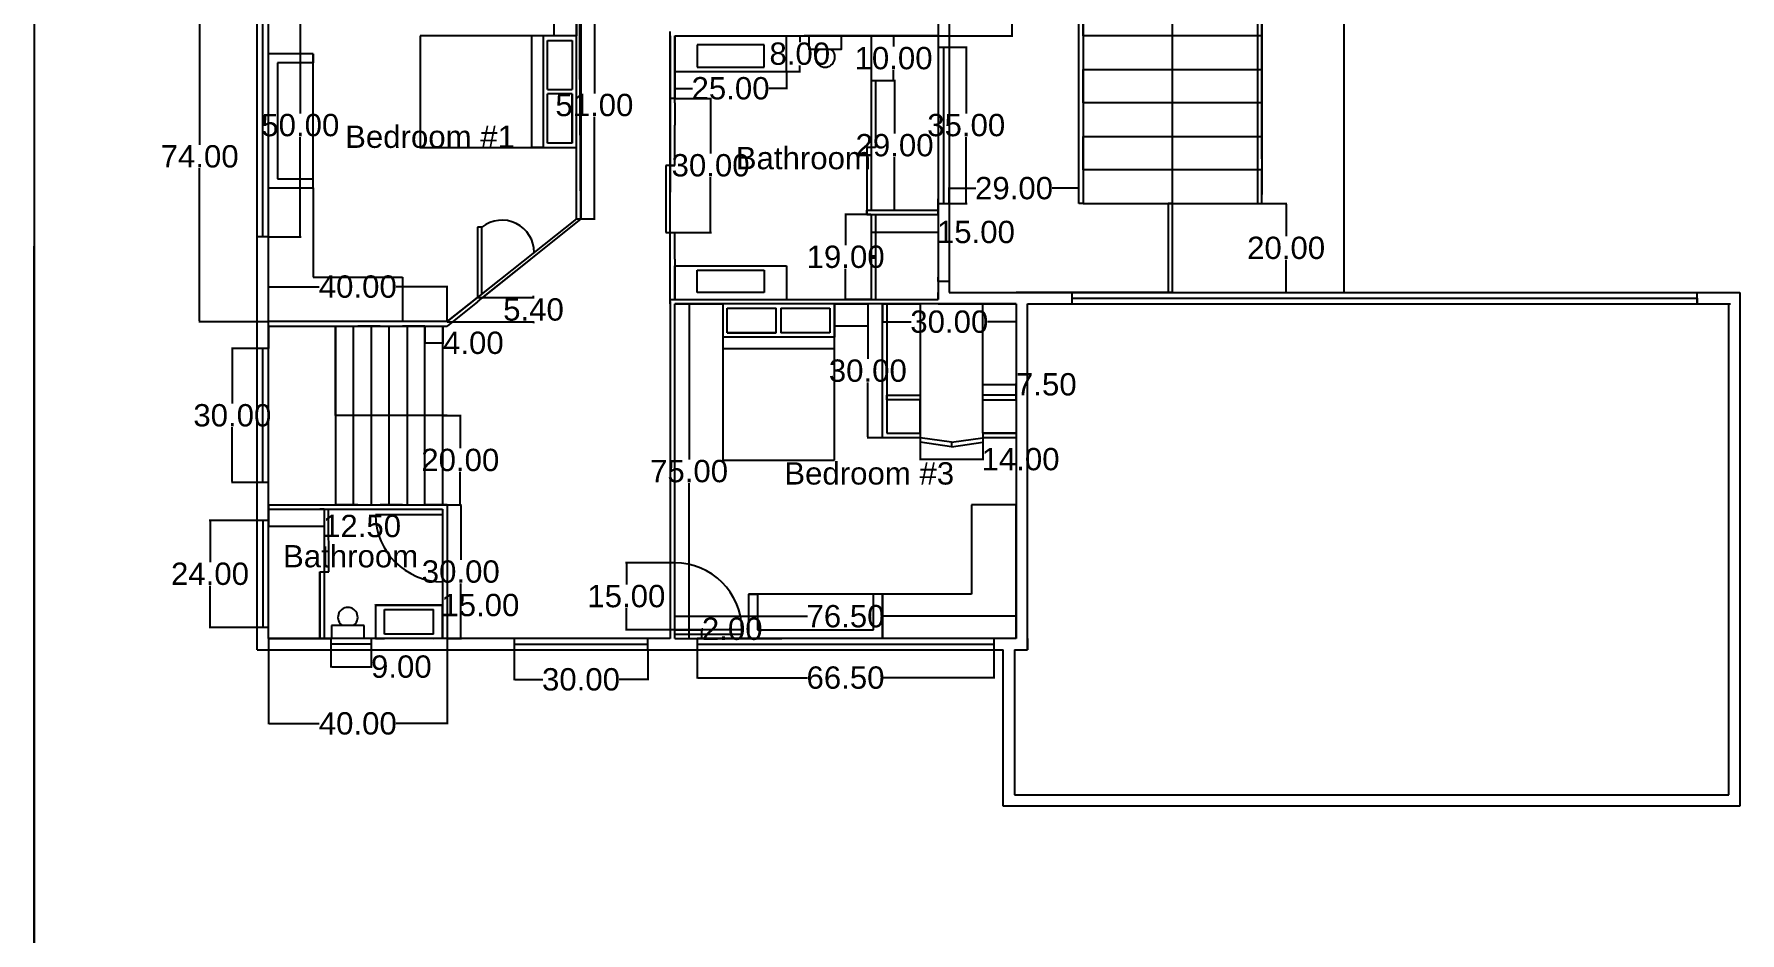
# Model space of a CAD drawing. Header units: millimetres. Extents: x 0 to 1000, y 0 to 1100.
# Drawn here: x 0 to 382.1, y 446.2 to 647.5 of the extents above; entities that cross this region are included whole.
import ezdxf

# ---------------------------------------------------------------- set-up
doc = ezdxf.new("R2010")
doc.units = ezdxf.units.MM
doc.header["$MEASUREMENT"] = 0
for name, color, linetype in [('2d2', 3, 'Continuous'), ('2ddim', 2, 'Continuous'), ('2dfurn2', 4, 'Continuous'), ('text', 255, 'Continuous')]:
    doc.layers.add(name, color=color, linetype=linetype)
doc.styles.get("Standard").update_dxf_attribs({"font": 'Arial.ttf'})
doc.dimstyles.get("Standard").update_dxf_attribs({"dimtxt": 5, "dimasz": 0.18, "dimexe": 0.18, "dimexo": 0.0625, "dimgap": 0.09, "dimtad": 0, "dimtih": 1, "dimtoh": 1, "dimzin": 0, "dimdsep": 46, "dimtxsty": 'Standard', "dimcen": 0.09, "dimadec": 0, "dimazin": 0, "dimtfac": 1, "dimtofl": 0, "dimtmove": 0, "dimatfit": 3, "dimfxl": 1, "dimtolj": 1, "dimtzin": 0, "dimarcsym": 0})

# ---------------------------------------------------------------- blocks, each defined once
blk = doc.blocks.new('*D170')
at = {"layer": '2ddim', "color": 0, "lineweight": -2, "transparency": 16777216}
for p, q in [((143.56, 587.1), (146.89, 587.1)), ((146.71, 586.92), (146.71, 552.24)), ((146.71, 512.28), (146.71, 546.96)), ((143.56, 512.1), (146.89, 512.1))]:
    blk.add_line(p, q, dxfattribs=at)
at = {"layer": '2ddim', "color": 0, "transparency": 16777216}
for points in [[(146.68, 586.92), (146.74, 586.92), (146.71, 587.1)], [(146.68, 512.28), (146.74, 512.28), (146.71, 512.1)]]:
    blk.add_solid(points, dxfattribs=at)
at = {"layer": '2ddim', "color": 0, "transparency": 16777216, "insert": (146.71, 549.6), "char_height": 5, "attachment_point": 5}
blk.add_mtext('\\A1;75.00', dxfattribs=at)
blk = doc.blocks.new('*D171')
at = {"layer": '2ddim', "color": 0, "lineweight": -2, "transparency": 16777216}
for p, q in [((143.5, 512.16), (143.5, 517.28)), ((143.68, 517.1), (173.25, 517.1)), ((219.82, 517.1), (190.25, 517.1)), ((220, 512.16), (220, 517.28))]:
    blk.add_line(p, q, dxfattribs=at)
at = {"layer": '2ddim', "color": 0, "transparency": 16777216}
for points in [[(143.68, 517.13), (143.68, 517.07), (143.5, 517.1)], [(219.82, 517.13), (219.82, 517.07), (220, 517.1)]]:
    blk.add_solid(points, dxfattribs=at)
at = {"layer": '2ddim', "color": 0, "transparency": 16777216, "insert": (181.75, 517.1), "char_height": 5, "attachment_point": 5}
blk.add_mtext('\\A1;76.50', dxfattribs=at)
blk = doc.blocks.new('*D172')
at = {"layer": '2ddim', "color": 0, "lineweight": -2, "transparency": 16777216}
for p, q in [((189.94, 587.1), (186.57, 587.1)), ((186.75, 586.92), (186.75, 574.75)), ((186.75, 557.28), (186.75, 569.46)), ((189.94, 557.1), (186.57, 557.1))]:
    blk.add_line(p, q, dxfattribs=at)
at = {"layer": '2ddim', "color": 0, "transparency": 16777216}
for points in [[(186.72, 586.92), (186.78, 586.92), (186.75, 587.1)], [(186.72, 557.28), (186.78, 557.28), (186.75, 557.1)]]:
    blk.add_solid(points, dxfattribs=at)
at = {"layer": '2ddim', "color": 0, "transparency": 16777216, "insert": (186.75, 572.1), "char_height": 5, "attachment_point": 5}
blk.add_mtext('\\A1;30.00', dxfattribs=at)
blk = doc.blocks.new('*D173')
at = {"layer": '2ddim', "color": 0, "lineweight": -2, "transparency": 16777216}
for p, q in [((190, 587.04), (190, 582.89)), ((220, 587.04), (220, 582.89)), ((190.18, 583.07), (196.48, 583.07)), ((219.82, 583.07), (213.52, 583.07))]:
    blk.add_line(p, q, dxfattribs=at)
at = {"layer": '2ddim', "color": 0, "transparency": 16777216}
for points in [[(190.18, 583.1), (190.18, 583.04), (190, 583.07)], [(219.82, 583.1), (219.82, 583.04), (220, 583.07)]]:
    blk.add_solid(points, dxfattribs=at)
at = {"layer": '2ddim', "color": 0, "transparency": 16777216, "insert": (205, 583.07), "char_height": 5, "attachment_point": 5}
blk.add_mtext('\\A1;30.00', dxfattribs=at)
blk = doc.blocks.new('*D174')
at = {"layer": '2ddim', "color": 0, "lineweight": -2, "transparency": 16777216}
for p, q in [((198.5, 557.04), (198.5, 552.1)), ((212.5, 557.04), (212.5, 552.1)), ((198.68, 552.28), (212.32, 552.28)), ((212.5, 552.28), (212.68, 552.28))]:
    blk.add_line(p, q, dxfattribs=at)
at = {"layer": '2ddim', "color": 0, "transparency": 16777216}
for points in [[(198.68, 552.31), (198.68, 552.25), (198.5, 552.28)], [(212.32, 552.31), (212.32, 552.25), (212.5, 552.28)]]:
    blk.add_solid(points, dxfattribs=at)
at = {"layer": '2ddim', "color": 0, "transparency": 16777216, "insert": (220.96, 552.28), "char_height": 5, "attachment_point": 5}
blk.add_mtext('\\A1;14.00', dxfattribs=at)
blk = doc.blocks.new('*D175')
at = {"layer": '2ddim', "color": 0, "lineweight": -2, "transparency": 16777216}
for p, q in [((92.56, 542.1), (95.75, 542.1)), ((95.57, 541.92), (95.57, 529.75)), ((95.57, 512.28), (95.57, 524.46)), ((92.56, 512.1), (95.75, 512.1))]:
    blk.add_line(p, q, dxfattribs=at)
at = {"layer": '2ddim', "color": 0, "transparency": 16777216}
for points in [[(95.54, 541.92), (95.6, 541.92), (95.57, 542.1)], [(95.54, 512.28), (95.6, 512.28), (95.57, 512.1)]]:
    blk.add_solid(points, dxfattribs=at)
at = {"layer": '2ddim', "color": 0, "transparency": 16777216, "insert": (95.57, 527.1), "char_height": 5, "attachment_point": 5}
blk.add_mtext('\\A1;30.00', dxfattribs=at)
blk = doc.blocks.new('*D176')
at = {"layer": '2ddim', "color": 0, "lineweight": -2, "transparency": 16777216}
for p, q in [((91.6, 562.1), (95.64, 562.1)), ((95.46, 561.92), (95.46, 554.74)), ((95.46, 542.28), (95.46, 549.46)), ((91.6, 542.1), (95.64, 542.1))]:
    blk.add_line(p, q, dxfattribs=at)
at = {"layer": '2ddim', "color": 0, "transparency": 16777216}
for points in [[(95.43, 561.92), (95.49, 561.92), (95.46, 562.1)], [(95.43, 542.28), (95.49, 542.28), (95.46, 542.1)]]:
    blk.add_solid(points, dxfattribs=at)
at = {"layer": '2ddim', "color": 0, "transparency": 16777216, "insert": (95.46, 552.1), "char_height": 5, "attachment_point": 5}
blk.add_mtext('\\A1;20.00', dxfattribs=at)
blk = doc.blocks.new('*D177')
at = {"layer": '2ddim', "color": 0, "lineweight": -2, "transparency": 16777216}
for p, q in [((51.19, 577.1), (44.22, 577.1)), ((44.4, 576.92), (44.4, 564.75)), ((44.4, 547.28), (44.4, 559.46)), ((51.19, 547.1), (44.22, 547.1))]:
    blk.add_line(p, q, dxfattribs=at)
at = {"layer": '2ddim', "color": 0, "transparency": 16777216}
for points in [[(44.37, 576.92), (44.43, 576.92), (44.4, 577.1)], [(44.37, 547.28), (44.43, 547.28), (44.4, 547.1)]]:
    blk.add_solid(points, dxfattribs=at)
at = {"layer": '2ddim', "color": 0, "transparency": 16777216, "insert": (44.4, 562.1), "char_height": 5, "attachment_point": 5}
blk.add_mtext('\\A1;30.00', dxfattribs=at)
blk = doc.blocks.new('*D178')
at = {"layer": '2ddim', "color": 0, "lineweight": -2, "transparency": 16777216}
for p, q in [((87.53, 582.04), (87.53, 578.15)), ((91.53, 582.04), (91.53, 578.15)), ((87.71, 578.33), (91.35, 578.33)), ((91.53, 578.33), (91.71, 578.33))]:
    blk.add_line(p, q, dxfattribs=at)
at = {"layer": '2ddim', "color": 0, "transparency": 16777216}
for points in [[(87.71, 578.36), (87.71, 578.3), (87.53, 578.33)], [(91.35, 578.36), (91.35, 578.3), (91.53, 578.33)]]:
    blk.add_solid(points, dxfattribs=at)
at = {"layer": '2ddim', "color": 0, "transparency": 16777216, "insert": (98.39, 578.33), "char_height": 5, "attachment_point": 5}
blk.add_mtext('\\A1;4.00', dxfattribs=at)
blk = doc.blocks.new('*D179')
at = {"layer": '2ddim', "color": 0, "lineweight": -2, "transparency": 16777216}
for p, q in [((52.44, 657.1), (36.9, 657.1)), ((37.08, 656.92), (37.08, 622.74)), ((37.08, 583.28), (37.08, 617.46)), ((52.44, 583.1), (36.9, 583.1))]:
    blk.add_line(p, q, dxfattribs=at)
at = {"layer": '2ddim', "color": 0, "transparency": 16777216}
for points in [[(37.05, 656.92), (37.11, 656.92), (37.08, 657.1)], [(37.05, 583.28), (37.11, 583.28), (37.08, 583.1)]]:
    blk.add_solid(points, dxfattribs=at)
at = {"layer": '2ddim', "color": 0, "transparency": 16777216, "insert": (37.08, 620.1), "char_height": 5, "attachment_point": 5}
blk.add_mtext('\\A1;74.00', dxfattribs=at)
blk = doc.blocks.new('*D184')
at = {"layer": '2ddim', "color": 0, "lineweight": -2, "transparency": 16777216}
for p, q in [((121.56, 657.1), (125.68, 657.1)), ((125.5, 656.92), (125.5, 634.24)), ((125.5, 606.28), (125.5, 628.96)), ((121.56, 606.1), (125.68, 606.1))]:
    blk.add_line(p, q, dxfattribs=at)
at = {"layer": '2ddim', "color": 0, "transparency": 16777216}
for points in [[(125.47, 656.92), (125.53, 656.92), (125.5, 657.1)], [(125.47, 606.28), (125.53, 606.28), (125.5, 606.1)]]:
    blk.add_solid(points, dxfattribs=at)
at = {"layer": '2ddim', "color": 0, "transparency": 16777216, "insert": (125.5, 631.6), "char_height": 5, "attachment_point": 5}
blk.add_mtext('\\A1;51.00', dxfattribs=at)
blk = doc.blocks.new('*D185')
at = {"layer": '2ddim', "color": 0, "lineweight": -2, "transparency": 16777216}
for p, q in [((52.5, 583.16), (52.5, 591.11)), ((52.68, 590.93), (63.88, 590.93)), ((92.32, 590.93), (81.12, 590.93)), ((92.5, 583.16), (92.5, 591.11))]:
    blk.add_line(p, q, dxfattribs=at)
at = {"layer": '2ddim', "color": 0, "transparency": 16777216}
for points in [[(52.68, 590.96), (52.68, 590.9), (52.5, 590.93)], [(92.32, 590.96), (92.32, 590.9), (92.5, 590.93)]]:
    blk.add_solid(points, dxfattribs=at)
at = {"layer": '2ddim', "color": 0, "transparency": 16777216, "insert": (72.5, 590.93), "char_height": 5, "attachment_point": 5}
blk.add_mtext('\\A1;40.00', dxfattribs=at)
blk = doc.blocks.new('*D186')
at = {"layer": '2ddim', "color": 0, "lineweight": -2, "transparency": 16777216}
for p, q in [((99.37, 588.5), (112.04, 588.5)), ((111.86, 588.68), (111.86, 588.86)), ((92.56, 583.1), (112.04, 583.1)), ((111.86, 582.92), (111.86, 582.74))]:
    blk.add_line(p, q, dxfattribs=at)
at = {"layer": '2ddim', "color": 0, "transparency": 16777216}
for points in [[(111.83, 588.68), (111.89, 588.68), (111.86, 588.5)], [(111.83, 582.92), (111.89, 582.92), (111.86, 583.1)]]:
    blk.add_solid(points, dxfattribs=at)
at = {"layer": '2ddim', "color": 0, "transparency": 16777216, "insert": (111.86, 585.8), "char_height": 5, "attachment_point": 5}
blk.add_mtext('\\A1;5.40', dxfattribs=at)
blk = doc.blocks.new('*D193')
at = {"layer": '2ddim', "color": 0, "lineweight": -2, "transparency": 16777216}
for p, q in [((202.56, 761.1), (219.25, 761.1)), ((219.07, 760.92), (219.07, 706.74)), ((219.07, 647.28), (219.07, 701.46)), ((202.56, 647.1), (219.25, 647.1))]:
    blk.add_line(p, q, dxfattribs=at)
at = {"layer": '2ddim', "color": 0, "transparency": 16777216}
for points in [[(219.04, 760.92), (219.1, 760.92), (219.07, 761.1)], [(219.04, 647.28), (219.1, 647.28), (219.07, 647.1)]]:
    blk.add_solid(points, dxfattribs=at)
at = {"layer": '2ddim', "color": 0, "transparency": 16777216, "insert": (219.07, 704.1), "char_height": 5, "attachment_point": 5}
blk.add_mtext('\\A1;114.00', dxfattribs=at)
blk = doc.blocks.new('*D197')
at = {"layer": '2ddim', "color": 0, "lineweight": -2, "transparency": 16777216}
for p, q in [((143.56, 633.1), (151.71, 633.1)), ((151.53, 632.92), (151.53, 620.75)), ((151.53, 603.28), (151.53, 615.46)), ((143.56, 603.1), (151.71, 603.1))]:
    blk.add_line(p, q, dxfattribs=at)
at = {"layer": '2ddim', "color": 0, "transparency": 16777216}
for points in [[(151.5, 632.92), (151.56, 632.92), (151.53, 633.1)], [(151.5, 603.28), (151.56, 603.28), (151.53, 603.1)]]:
    blk.add_solid(points, dxfattribs=at)
at = {"layer": '2ddim', "color": 0, "transparency": 16777216, "insert": (151.53, 618.1), "char_height": 5, "attachment_point": 5}
blk.add_mtext('\\A1;30.00', dxfattribs=at)
blk = doc.blocks.new('*D198')
at = {"layer": '2ddim', "color": 0, "lineweight": -2, "transparency": 16777216}
for p, q in [((143.44, 529.1), (132.48, 529.1)), ((132.66, 528.92), (132.66, 524.24)), ((132.66, 514.28), (132.66, 518.96)), ((143.44, 514.1), (132.48, 514.1))]:
    blk.add_line(p, q, dxfattribs=at)
at = {"layer": '2ddim', "color": 0, "transparency": 16777216}
for points in [[(132.63, 528.92), (132.69, 528.92), (132.66, 529.1)], [(132.63, 514.28), (132.69, 514.28), (132.66, 514.1)]]:
    blk.add_solid(points, dxfattribs=at)
at = {"layer": '2ddim', "color": 0, "transparency": 16777216, "insert": (132.66, 521.6), "char_height": 5, "attachment_point": 5}
blk.add_mtext('\\A1;15.00', dxfattribs=at)
blk = doc.blocks.new('*D199')
at = {"layer": '2ddim', "color": 0, "lineweight": -2, "transparency": 16777216}
for p, q in [((143.56, 514.1), (149.76, 514.1)), ((143.56, 512.1), (149.76, 512.1)), ((149.58, 514.1), (149.58, 514.28)), ((149.58, 514.28), (149.76, 514.28)), ((149.58, 512.28), (149.58, 513.92))]:
    blk.add_line(p, q, dxfattribs=at)
at = {"layer": '2ddim', "color": 0, "transparency": 16777216}
for points in [[(149.55, 513.92), (149.61, 513.92), (149.58, 514.1)], [(149.55, 512.28), (149.61, 512.28), (149.58, 512.1)]]:
    blk.add_solid(points, dxfattribs=at)
at = {"layer": '2ddim', "color": 0, "transparency": 16777216, "insert": (156.38, 514.28), "char_height": 5, "attachment_point": 5}
blk.add_mtext('\\A1;2.00', dxfattribs=at)
blk = doc.blocks.new('*D200')
at = {"layer": '2ddim', "color": 0, "lineweight": -2, "transparency": 16777216}
for p, q in [((212.5, 566.66), (212.5, 569.22)), ((212.68, 569.04), (219.82, 569.04)), ((220, 566.66), (220, 569.22)), ((220, 569.04), (220.18, 569.04))]:
    blk.add_line(p, q, dxfattribs=at)
at = {"layer": '2ddim', "color": 0, "transparency": 16777216}
for points in [[(212.68, 569.07), (212.68, 569.01), (212.5, 569.04)], [(219.82, 569.07), (219.82, 569.01), (220, 569.04)]]:
    blk.add_solid(points, dxfattribs=at)
at = {"layer": '2ddim', "color": 0, "transparency": 16777216, "insert": (226.73, 569.04), "char_height": 5, "attachment_point": 5}
blk.add_mtext('\\A1;7.50', dxfattribs=at)
blk = doc.blocks.new('*D201')
at = {"layer": '2ddim', "color": 0, "lineweight": -2, "transparency": 16777216}
for p, q in [((52.5, 541.04), (52.5, 537.12)), ((65, 541.04), (65, 537.12)), ((52.68, 537.3), (64.82, 537.3)), ((65, 537.3), (65.18, 537.3))]:
    blk.add_line(p, q, dxfattribs=at)
at = {"layer": '2ddim', "color": 0, "transparency": 16777216}
for points in [[(52.68, 537.33), (52.68, 537.27), (52.5, 537.3)], [(64.82, 537.33), (64.82, 537.27), (65, 537.3)]]:
    blk.add_solid(points, dxfattribs=at)
at = {"layer": '2ddim', "color": 0, "transparency": 16777216, "insert": (73.46, 537.3), "char_height": 5, "attachment_point": 5}
blk.add_mtext('\\A1;12.50', dxfattribs=at)
blk = doc.blocks.new('*D202')
at = {"layer": '2ddim', "color": 0, "lineweight": -2, "transparency": 16777216}
for p, q in [((76.49, 519.66), (76.49, 519.78)), ((91.49, 519.66), (91.49, 519.78)), ((76.67, 519.6), (91.31, 519.6)), ((91.49, 519.6), (91.67, 519.6))]:
    blk.add_line(p, q, dxfattribs=at)
at = {"layer": '2ddim', "color": 0, "transparency": 16777216}
for points in [[(76.67, 519.63), (76.67, 519.57), (76.49, 519.6)], [(91.31, 519.63), (91.31, 519.57), (91.49, 519.6)]]:
    blk.add_solid(points, dxfattribs=at)
at = {"layer": '2ddim', "color": 0, "transparency": 16777216, "insert": (99.96, 519.6), "char_height": 5, "attachment_point": 5}
blk.add_mtext('\\A1;15.00', dxfattribs=at)
blk = doc.blocks.new('*D204')
at = {"layer": '2ddim', "color": 0, "lineweight": -2, "transparency": 16777216}
for p, q in [((275.06, 759.6), (293.62, 759.6)), ((293.44, 759.42), (293.44, 677.24)), ((293.44, 589.78), (293.44, 671.96)), ((275.06, 589.6), (293.62, 589.6))]:
    blk.add_line(p, q, dxfattribs=at)
at = {"layer": '2ddim', "color": 0, "transparency": 16777216}
for points in [[(293.41, 759.42), (293.47, 759.42), (293.44, 759.6)], [(293.41, 589.78), (293.47, 589.78), (293.44, 589.6)]]:
    blk.add_solid(points, dxfattribs=at)
at = {"layer": '2ddim', "color": 0, "transparency": 16777216, "insert": (293.44, 674.6), "char_height": 5, "attachment_point": 5}
blk.add_mtext('\\A1;170.00', dxfattribs=at)
blk = doc.blocks.new('*D205')
at = {"layer": '2ddim', "color": 0, "lineweight": -2, "transparency": 16777216}
for p, q in [((275.06, 609.6), (280.63, 609.6)), ((280.45, 609.42), (280.45, 602.24)), ((280.45, 589.78), (280.45, 596.96)), ((275.06, 589.6), (280.63, 589.6))]:
    blk.add_line(p, q, dxfattribs=at)
at = {"layer": '2ddim', "color": 0, "transparency": 16777216}
for points in [[(280.42, 609.42), (280.48, 609.42), (280.45, 609.6)], [(280.42, 589.78), (280.48, 589.78), (280.45, 589.6)]]:
    blk.add_solid(points, dxfattribs=at)
at = {"layer": '2ddim', "color": 0, "transparency": 16777216, "insert": (280.45, 599.6), "char_height": 5, "attachment_point": 5}
blk.add_mtext('\\A1;20.00', dxfattribs=at)
blk = doc.blocks.new('*D209')
at = {"layer": '2ddim', "color": 0, "lineweight": -2, "transparency": 16777216}
for p, q in [((205, 609.66), (205, 613.16)), ((205.18, 612.98), (210.94, 612.98)), ((233.82, 612.98), (228.06, 612.98)), ((234, 609.66), (234, 613.16))]:
    blk.add_line(p, q, dxfattribs=at)
at = {"layer": '2ddim', "color": 0, "transparency": 16777216}
for points in [[(205.18, 613.01), (205.18, 612.95), (205, 612.98)], [(233.82, 613.01), (233.82, 612.95), (234, 612.98)]]:
    blk.add_solid(points, dxfattribs=at)
at = {"layer": '2ddim', "color": 0, "transparency": 16777216, "insert": (219.5, 612.98), "char_height": 5, "attachment_point": 5}
blk.add_mtext('\\A1;29.00', dxfattribs=at)
blk = doc.blocks.new('*D219')
at = {"layer": '2ddim', "color": 0, "lineweight": -2, "transparency": 16777216}
for p, q in [((52.56, 652.1), (59.81, 652.1)), ((59.63, 651.92), (59.63, 629.74)), ((59.63, 602.28), (59.63, 624.46)), ((52.56, 602.1), (59.81, 602.1))]:
    blk.add_line(p, q, dxfattribs=at)
at = {"layer": '2ddim', "color": 0, "transparency": 16777216}
for points in [[(59.6, 651.92), (59.66, 651.92), (59.63, 652.1)], [(59.6, 602.28), (59.66, 602.28), (59.63, 602.1)]]:
    blk.add_solid(points, dxfattribs=at)
at = {"layer": '2ddim', "color": 0, "transparency": 16777216, "insert": (59.63, 627.1), "char_height": 5, "attachment_point": 5}
blk.add_mtext('\\A1;50.00', dxfattribs=at)
blk = doc.blocks.new('*D222')
at = {"layer": '2ddim', "color": 0, "lineweight": -2, "transparency": 16777216}
for p, q in [((49.94, 538.6), (39.22, 538.6)), ((39.4, 538.42), (39.4, 529.24)), ((39.4, 514.78), (39.4, 523.96)), ((49.94, 514.6), (39.22, 514.6))]:
    blk.add_line(p, q, dxfattribs=at)
at = {"layer": '2ddim', "color": 0, "transparency": 16777216}
for points in [[(39.37, 538.42), (39.43, 538.42), (39.4, 538.6)], [(39.37, 514.78), (39.43, 514.78), (39.4, 514.6)]]:
    blk.add_solid(points, dxfattribs=at)
at = {"layer": '2ddim', "color": 0, "transparency": 16777216, "insert": (39.4, 526.6), "char_height": 5, "attachment_point": 5}
blk.add_mtext('\\A1;24.00', dxfattribs=at)
blk = doc.blocks.new('*D223')
at = {"layer": '2ddim', "color": 0, "lineweight": -2, "transparency": 16777216}
for p, q in [((66.5, 509.54), (66.5, 505.63)), ((75.5, 509.54), (75.5, 505.63)), ((66.68, 505.81), (75.32, 505.81)), ((75.5, 505.81), (75.68, 505.81))]:
    blk.add_line(p, q, dxfattribs=at)
at = {"layer": '2ddim', "color": 0, "transparency": 16777216}
for points in [[(66.68, 505.84), (66.68, 505.78), (66.5, 505.81)], [(75.32, 505.84), (75.32, 505.78), (75.5, 505.81)]]:
    blk.add_solid(points, dxfattribs=at)
at = {"layer": '2ddim', "color": 0, "transparency": 16777216, "insert": (82.26, 505.81), "char_height": 5, "attachment_point": 5}
blk.add_mtext('\\A1;9.00', dxfattribs=at)
blk = doc.blocks.new('*D224')
at = {"layer": '2ddim', "color": 0, "lineweight": -2, "transparency": 16777216}
for p, q in [((52.5, 512.04), (52.5, 492.91)), ((92.5, 512.04), (92.5, 492.91)), ((52.68, 493.09), (63.88, 493.09)), ((92.32, 493.09), (81.12, 493.09))]:
    blk.add_line(p, q, dxfattribs=at)
at = {"layer": '2ddim', "color": 0, "transparency": 16777216}
for points in [[(52.68, 493.12), (52.68, 493.06), (52.5, 493.09)], [(92.32, 493.12), (92.32, 493.06), (92.5, 493.09)]]:
    blk.add_solid(points, dxfattribs=at)
at = {"layer": '2ddim', "color": 0, "transparency": 16777216, "insert": (72.5, 493.09), "char_height": 5, "attachment_point": 5}
blk.add_mtext('\\A1;40.00', dxfattribs=at)
blk = doc.blocks.new('*D225')
at = {"layer": '2ddim', "color": 0, "lineweight": -2, "transparency": 16777216}
for p, q in [((107.5, 509.54), (107.5, 502.78)), ((137.5, 509.54), (137.5, 502.78)), ((107.68, 502.96), (113.98, 502.96)), ((137.32, 502.96), (131.02, 502.96))]:
    blk.add_line(p, q, dxfattribs=at)
at = {"layer": '2ddim', "color": 0, "transparency": 16777216}
for points in [[(107.68, 502.99), (107.68, 502.93), (107.5, 502.96)], [(137.32, 502.99), (137.32, 502.93), (137.5, 502.96)]]:
    blk.add_solid(points, dxfattribs=at)
at = {"layer": '2ddim', "color": 0, "transparency": 16777216, "insert": (122.5, 502.96), "char_height": 5, "attachment_point": 5}
blk.add_mtext('\\A1;30.00', dxfattribs=at)
blk = doc.blocks.new('*D226')
at = {"layer": '2ddim', "color": 0, "lineweight": -2, "transparency": 16777216}
for p, q in [((148.5, 509.54), (148.5, 503.17)), ((215, 509.54), (215, 503.17)), ((148.68, 503.35), (173.22, 503.35)), ((214.82, 503.35), (190.28, 503.35))]:
    blk.add_line(p, q, dxfattribs=at)
at = {"layer": '2ddim', "color": 0, "transparency": 16777216}
for points in [[(148.68, 503.38), (148.68, 503.32), (148.5, 503.35)], [(214.82, 503.38), (214.82, 503.32), (215, 503.35)]]:
    blk.add_solid(points, dxfattribs=at)
at = {"layer": '2ddim', "color": 0, "transparency": 16777216, "insert": (181.75, 503.35), "char_height": 5, "attachment_point": 5}
blk.add_mtext('\\A1;66.50', dxfattribs=at)
blk = doc.blocks.new('*D227')
at = {"layer": '2ddim', "color": 0, "lineweight": -2, "transparency": 16777216}
for p, q in [((205.06, 644.6), (208.97, 644.6)), ((208.79, 644.42), (208.79, 629.75)), ((208.79, 609.78), (208.79, 624.46)), ((205.06, 609.6), (208.97, 609.6))]:
    blk.add_line(p, q, dxfattribs=at)
at = {"layer": '2ddim', "color": 0, "transparency": 16777216}
for points in [[(208.76, 644.42), (208.82, 644.42), (208.79, 644.6)], [(208.76, 609.78), (208.82, 609.78), (208.79, 609.6)]]:
    blk.add_solid(points, dxfattribs=at)
at = {"layer": '2ddim', "color": 0, "transparency": 16777216, "insert": (208.79, 627.1), "char_height": 5, "attachment_point": 5}
blk.add_mtext('\\A1;35.00', dxfattribs=at)
blk = doc.blocks.new('*D228')
at = {"layer": '2ddim', "color": 0, "lineweight": -2, "transparency": 16777216}
for p, q in [((187.56, 647.1), (192.69, 647.1)), ((192.51, 646.92), (192.51, 644.74)), ((192.51, 637.28), (192.51, 639.46)), ((187.56, 637.1), (192.69, 637.1))]:
    blk.add_line(p, q, dxfattribs=at)
at = {"layer": '2ddim', "color": 0, "transparency": 16777216}
for points in [[(192.48, 646.92), (192.54, 646.92), (192.51, 647.1)], [(192.48, 637.28), (192.54, 637.28), (192.51, 637.1)]]:
    blk.add_solid(points, dxfattribs=at)
at = {"layer": '2ddim', "color": 0, "transparency": 16777216, "insert": (192.51, 642.1), "char_height": 5, "attachment_point": 5}
blk.add_mtext('\\A1;10.00', dxfattribs=at)
blk = doc.blocks.new('*D229')
at = {"layer": '2ddim', "color": 0, "lineweight": -2, "transparency": 16777216}
for p, q in [((187.56, 637.1), (192.92, 637.1)), ((192.74, 636.92), (192.74, 625.24)), ((192.74, 608.28), (192.74, 619.96)), ((187.56, 608.1), (192.92, 608.1))]:
    blk.add_line(p, q, dxfattribs=at)
at = {"layer": '2ddim', "color": 0, "transparency": 16777216}
for points in [[(192.71, 636.92), (192.77, 636.92), (192.74, 637.1)], [(192.71, 608.28), (192.77, 608.28), (192.74, 608.1)]]:
    blk.add_solid(points, dxfattribs=at)
at = {"layer": '2ddim', "color": 0, "transparency": 16777216, "insert": (192.74, 622.6), "char_height": 5, "attachment_point": 5}
blk.add_mtext('\\A1;29.00', dxfattribs=at)
blk = doc.blocks.new('*D230')
at = {"layer": '2ddim', "color": 0, "lineweight": -2, "transparency": 16777216}
for p, q in [((187.44, 607.1), (181.6, 607.1)), ((181.78, 606.92), (181.78, 600.24)), ((181.78, 588.28), (181.78, 594.96)), ((187.44, 588.1), (181.6, 588.1))]:
    blk.add_line(p, q, dxfattribs=at)
at = {"layer": '2ddim', "color": 0, "transparency": 16777216}
for points in [[(181.75, 606.92), (181.81, 606.92), (181.78, 607.1)], [(181.75, 588.28), (181.81, 588.28), (181.78, 588.1)]]:
    blk.add_solid(points, dxfattribs=at)
at = {"layer": '2ddim', "color": 0, "transparency": 16777216, "insert": (181.78, 597.6), "char_height": 5, "attachment_point": 5}
blk.add_mtext('\\A1;19.00', dxfattribs=at)
blk = doc.blocks.new('*D231')
at = {"layer": '2ddim', "color": 0, "lineweight": -2, "transparency": 16777216}
for p, q in [((187.5, 607.04), (187.5, 602.98)), ((202.5, 607.04), (202.5, 602.98)), ((187.68, 603.16), (202.32, 603.16)), ((202.5, 603.16), (202.68, 603.16))]:
    blk.add_line(p, q, dxfattribs=at)
at = {"layer": '2ddim', "color": 0, "transparency": 16777216}
for points in [[(187.68, 603.19), (187.68, 603.13), (187.5, 603.16)], [(202.32, 603.19), (202.32, 603.13), (202.5, 603.16)]]:
    blk.add_solid(points, dxfattribs=at)
at = {"layer": '2ddim', "color": 0, "transparency": 16777216, "insert": (210.96, 603.16), "char_height": 5, "attachment_point": 5}
blk.add_mtext('\\A1;15.00', dxfattribs=at)
blk = doc.blocks.new('*D232')
at = {"layer": '2ddim', "color": 0, "lineweight": -2, "transparency": 16777216}
for p, q in [((143.5, 639.04), (143.5, 635.17)), ((168.5, 639.04), (168.5, 635.17)), ((143.68, 635.35), (147.44, 635.35)), ((168.32, 635.35), (164.56, 635.35))]:
    blk.add_line(p, q, dxfattribs=at)
at = {"layer": '2ddim', "color": 0, "transparency": 16777216}
for points in [[(143.68, 635.38), (143.68, 635.32), (143.5, 635.35)], [(168.32, 635.38), (168.32, 635.32), (168.5, 635.35)]]:
    blk.add_solid(points, dxfattribs=at)
at = {"layer": '2ddim', "color": 0, "transparency": 16777216, "insert": (156, 635.35), "char_height": 5, "attachment_point": 5}
blk.add_mtext('\\A1;25.00', dxfattribs=at)
blk = doc.blocks.new('*D233')
at = {"layer": '2ddim', "color": 0, "lineweight": -2, "transparency": 16777216}
for p, q in [((168.56, 647.1), (171.69, 647.1)), ((171.51, 646.92), (171.51, 645.74)), ((168.56, 639.1), (171.69, 639.1)), ((171.51, 639.28), (171.51, 640.46))]:
    blk.add_line(p, q, dxfattribs=at)
at = {"layer": '2ddim', "color": 0, "transparency": 16777216}
for points in [[(171.48, 646.92), (171.54, 646.92), (171.51, 647.1)], [(171.48, 639.28), (171.54, 639.28), (171.51, 639.1)]]:
    blk.add_solid(points, dxfattribs=at)
at = {"layer": '2ddim', "color": 0, "transparency": 16777216, "insert": (171.51, 643.1), "char_height": 5, "attachment_point": 5}
blk.add_mtext('\\A1;8.00', dxfattribs=at)

msp = doc.modelspace()

# ---------------------------------------------------------------- linework, layer by layer
at = {"layer": '2d2'}
for p, q in [((50, 509.602), (50, 844.602)), ((52.5, 512.102), (52.5, 842.102)), ((202.5, 761.097), (202.5, 588.102)), ((205, 759.602), (205, 589.602)), ((275, 759.602), (275, 611.598)), ((275, 619.602), (275, 729.602)), ((234, 609.602), (234, 682.102)), ((274, 682.102), (274, 609.602)), ((52.5, 582.102), (52.5, 672.102)), ((121.5, 606.102), (121.5, 671.102)), ((122.5, 671.102), (122.5, 606.102)), ((235, 662.102), (235, 609.602)), ((255, 609.602), (255, 662.102)), ((52.5, 583.102), (52.5, 658.102)), ((52.5, 582.102), (52.5, 657.102)), ((121.5, 657.102), (121.5, 647.102)), ((235, 647.102), (235, 654.602)), ((51.25, 602.102), (51.25, 652.102)), ((142.5, 647.102), (142.5, 648.102)), ((142.5, 637.102), (142.5, 647.102)), ((142.5, 647.102), (142.5, 632.102)), ((143.5, 647.102), (202.5, 647.102)), ((143.5, 646.102), (143.5, 647.102)), ((143.5, 647.102), (143.5, 633.102)), ((143.5, 646.602), (143.5, 639.102)), ((143.5, 632.102), (143.5, 646.102)), ((168.5, 639.102), (168.5, 647.102)), ((187.5, 647.102), (172.5, 647.102)), ((187.5, 647.102), (188.5, 647.102)), ((202.5, 647.102), (187.5, 647.102)), ((187.5, 647.102), (187.5, 608.102)), ((187.5, 647.102), (187.5, 637.102)), ((202.5, 647.102), (202.5, 642.102)), ((202.5, 647.102), (202.5, 644.602)), ((275, 647.102), (235, 647.102)), ((275, 639.602), (275, 647.102)), ((163.5, 645.102), (148.5, 645.102)), ((148.5, 645.102), (148.5, 640.102)), ((163.5, 640.102), (163.5, 645.102)), ((202.5, 644.602), (205, 644.602)), ((203.75, 609.602), (203.75, 644.602)), ((205, 644.602), (205, 592.102)), ((143.5, 639.102), (168.5, 639.102)), ((143.5, 639.102), (148.5, 639.102)), ((148.5, 640.102), (163.5, 640.102)), ((235, 632.102), (235, 639.602)), ((235, 639.602), (275, 639.602)), ((142.5, 587.102), (142.5, 637.102)), ((142.5, 637.102), (142.5, 612.102)), ((187.5, 637.102), (188.5, 637.102)), ((188.5, 637.102), (188.5, 622.102)), ((120.5, 634.102), (120.5, 623.102)), ((143.5, 633.102), (142.5, 633.102)), ((142.5, 633.102), (142.5, 618.102)), ((142.5, 632.102), (142.5, 627.102)), ((143.5, 632.102), (143.5, 627.102)), ((275, 632.102), (235, 632.102)), ((275, 624.602), (275, 632.102)), ((143.5, 618.102), (143.5, 627.102)), ((275, 619.602), (275, 627.102)), ((121.5, 622.102), (121.5, 623.102)), ((235, 617.102), (235, 624.602)), ((235, 624.602), (275, 624.602)), ((187.5, 622.102), (186.5, 622.102)), ((186.5, 622.102), (186.5, 607.102)), ((188.5, 622.102), (187.5, 622.102)), ((275, 619.602), (275, 611.602)), ((143.5, 618.102), (141.5, 618.102)), ((141.5, 618.102), (141.5, 603.102)), ((142.5, 618.102), (143.5, 618.102)), ((275, 617.102), (235, 617.102)), ((275, 609.602), (275, 617.102)), ((52.5, 583.102), (52.5, 613.102)), ((202.5, 612.102), (202.5, 597.102)), ((275, 611.598), (275, 612.118)), ((275, 609.602), (275, 611.602)), ((186.5, 607.102), (186.5, 608.102)), ((186.5, 608.102), (202.5, 608.102)), ((202.5, 607.102), (202.5, 610.602)), ((202.5, 607.102), (202.5, 609.602)), ((202.5, 609.602), (205, 609.602)), ((235, 609.602), (234, 609.602)), ((235, 609.602), (255, 609.602)), ((255, 609.602), (254, 609.602)), ((254, 609.602), (254, 589.602)), ((255, 589.602), (255, 609.602)), ((255, 609.602), (275, 609.602)), ((121.5, 606.102), (92.5, 583.102)), ((100.309, 604.295), (99.309, 604.295)), ((99.309, 604.295), (99.309, 588.502)), ((122.5, 606.102), (100.309, 588.349)), ((100.309, 589.295), (100.309, 604.295)), ((142.5, 587.102), (142.5, 607.102)), ((186.5, 607.102), (187.5, 607.102)), ((187.5, 607.102), (202.5, 607.102)), ((187.5, 607.102), (187.5, 597.852)), ((188.5, 607.102), (188.5, 588.102)), ((52.5, 602.102), (50, 602.102)), ((141.5, 603.102), (143.5, 603.102)), ((143.5, 597.102), (143.5, 603.102)), ((100.309, 588.349), (112.022, 597.719)), ((143.5, 597.102), (143.5, 588.102)), ((187.5, 597.852), (188.5, 597.852)), ((188.5, 597.352), (187.5, 597.352)), ((187.5, 597.352), (187.5, 588.102)), ((188.5, 597.852), (188.5, 597.352)), ((100.309, 589.295), (104.252, 592.423)), ((143.5, 588.102), (143.514, 595.602)), ((143.514, 595.602), (168.514, 595.602)), ((143.514, 595.602), (146.014, 595.602)), ((143.514, 595.602), (148.514, 595.602)), ((148.514, 594.602), (163.514, 594.602)), ((148.514, 589.602), (148.514, 594.602)), ((163.514, 594.602), (163.514, 589.602)), ((168.514, 595.602), (168.514, 588.102)), ((202.5, 592.102), (202.5, 593.102)), ((92.5, 583.102), (99.309, 588.502)), ((142.5, 587.102), (142.5, 592.102)), ((163.514, 589.602), (148.514, 589.602)), ((205, 592.102), (202.5, 592.102)), ((202.5, 588.102), (202.5, 589.602)), ((205, 589.602), (222.5, 589.602)), ((222.5, 589.602), (220, 589.601)), ((255, 589.602), (222.089, 589.602)), ((222.089, 589.602), (382.089, 589.602)), ((232.5, 587.102), (232.5, 589.602)), ((372.5, 587.102), (372.5, 589.602)), ((382.089, 589.602), (382.089, 474.602)), ((99.309, 587.549), (92.5, 582.102)), ((99.309, 587.549), (100.309, 588.349)), ((142.5, 587.102), (142.5, 588.102)), ((142.5, 588.102), (202.5, 588.102)), ((142.5, 587.602), (142.5, 512.102)), ((202.5, 587.102), (143.5, 587.102)), ((143.5, 512.102), (143.5, 587.102)), ((143.5, 587.102), (154.25, 587.102)), ((179.25, 587.102), (178.25, 587.102)), ((179.25, 587.102), (186.75, 587.102)), ((190, 557.102), (190, 587.102)), ((190, 587.102), (191, 587.102)), ((191, 587.102), (191, 558.102)), ((191, 587.102), (198.5, 587.102)), ((198.5, 587.102), (198.5, 558.102)), ((220, 587.102), (200, 587.102)), ((202.5, 587.102), (201.5, 587.102)), ((202.5, 587.102), (220, 587.102)), ((212.5, 558.102), (212.5, 587.102)), ((217.503, 587.102), (212.503, 587.102)), ((220, 587.102), (220, 512.102)), ((220, 587.102), (220, 557.102)), ((222.5, 512.102), (222.5, 587.102)), ((222.5, 587.102), (380, 587.102)), ((222.5, 587.102), (232.5, 587.102)), ((232.5, 588.352), (372.5, 588.352)), ((372.5, 588.352), (372.5, 587.102)), ((379.589, 477.102), (379.589, 587.102)), ((92.5, 583.102), (52.5, 583.102)), ((52.5, 542.102), (52.5, 582.102)), ((52.5, 582.102), (92.5, 582.102)), ((52.5, 582.102), (57.5, 582.102)), ((52.5, 582.102), (52.5, 579.602)), ((77.5, 582.102), (72.534, 582.102)), ((87.5, 582.102), (82.5, 582.102)), ((52.5, 577.102), (50, 577.102)), ((51.25, 547.102), (51.25, 577.102)), ((52.5, 579.602), (52.5, 577.102)), ((191, 565.602), (191, 566.602)), ((191, 566.602), (198.5, 566.602)), ((198.5, 565.602), (191, 565.602)), ((198.5, 558.102), (198.5, 565.602)), ((220, 566.602), (212.5, 566.602)), ((212.5, 558.102), (212.501, 565.602)), ((212.501, 565.602), (220, 565.602)), ((220, 565.602), (220, 566.602)), ((92.5, 562.102), (67.534, 562.102)), ((191, 558.102), (198.5, 558.102)), ((198.5, 558.102), (198.5, 557.102)), ((220, 558.102), (212.5, 558.102)), ((212.5, 558.102), (212.5, 556.102)), ((212.5, 558.102), (220, 558.102)), ((198.461, 557.102), (190, 557.102)), ((198.461, 557.102), (198.461, 556.102)), ((205.5, 556.102), (198.461, 557.102)), ((205.5, 555.102), (198.461, 556.102)), ((205.5, 556.102), (212.5, 557.102)), ((205.5, 556.102), (205.5, 555.102)), ((205.5, 555.102), (212.5, 556.102)), ((220, 557.102), (212.5, 557.102)), ((52.5, 547.102), (50, 547.102)), ((52.5, 544.602), (52.5, 547.102)), ((52.5, 542.102), (52.5, 544.602)), ((52.5, 512.102), (52.5, 542.102)), ((52.5, 542.102), (92.5, 542.102)), ((52.5, 542.102), (52.5, 541.102)), ((52.5, 541.102), (91.5, 541.102)), ((52.5, 541.102), (60, 541.102)), ((52.5, 541.102), (65, 541.102)), ((52.5, 541.102), (52.5, 538.602)), ((65, 541.102), (64, 541.102)), ((65, 541.102), (65, 512.102)), ((66, 527.102), (65.978, 541.102)), ((72.534, 542.102), (67.534, 542.102)), ((91.5, 539.852), (76.5, 539.852)), ((82.5, 542.102), (77.5, 542.102)), ((92.5, 542.102), (87.5, 542.102)), ((91.5, 541.102), (91.5, 512.102)), ((91.5, 541.102), (91.5, 539.852)), ((91.5, 541.102), (91.5, 539.852)), ((91.5, 539.852), (91.5, 524.852)), ((92.5, 542.102), (92.5, 512.102)), ((92.5, 542.102), (92.5, 542.102)), ((220, 512.102), (220, 542.102)), ((52.5, 538.602), (50, 538.602)), ((51.25, 538.602), (51.25, 514.602)), ((143.5, 514.102), (143.5, 529.102)), ((64, 512.102), (63.977, 527.102)), ((63.977, 527.102), (65, 527.102)), ((64, 527.102), (64, 512.102)), ((65, 527.102), (66, 527.102)), ((76.494, 519.602), (76.491, 518.602)), ((76.491, 518.602), (76.494, 518.602)), ((91.494, 519.602), (76.494, 519.602)), ((76.494, 519.602), (76.494, 512.102)), ((78.494, 513.102), (78.494, 518.602)), ((78.494, 518.602), (89.483, 518.602)), ((89.497, 513.102), (89.483, 518.602)), ((91.5, 512.102), (91.494, 519.602)), ((91.495, 518.602), (91.5, 518.602)), ((52.5, 514.602), (50, 514.602)), ((52.5, 512.102), (52.5, 514.602)), ((142.5, 512.102), (52.5, 512.102)), ((52.5, 512.102), (66.5, 512.102)), ((66.5, 512.102), (66.5, 509.602)), ((73.953, 515.046), (66.592, 515.046)), ((66.592, 515.046), (66.592, 512.102)), ((73.953, 512.102), (73.953, 515.046)), ((91.5, 512.102), (75.5, 512.102)), ((75.5, 512.102), (75.5, 509.602)), ((76.494, 512.102), (78.494, 512.1)), ((89.497, 513.102), (78.494, 513.102)), ((78.494, 512.1), (78.494, 512.102)), ((91.5, 512.102), (86.5, 512.102)), ((91.5, 512.102), (89.5, 512.097)), ((89.5, 512.097), (89.5, 512.102)), ((91.5, 512.102), (91.499, 513.102)), ((137.5, 512.102), (107.5, 512.102)), ((107.5, 512.102), (107.5, 509.602)), ((137.5, 509.602), (137.5, 512.102)), ((158.5, 514.102), (143.5, 514.102)), ((143.5, 512.102), (143.5, 513.102)), ((143.5, 513.102), (158.5, 513.102)), ((143.5, 512.102), (148.5, 512.102)), ((148.5, 512.102), (148.5, 509.602)), ((152.5, 512.102), (148.5, 512.102)), ((182.5, 512.102), (152.5, 512.102)), ((152.5, 512.102), (167.5, 512.102)), ((158.5, 513.102), (158.5, 514.102)), ((202.5, 512.102), (182.5, 512.102)), ((220, 512.102), (202.5, 512.102)), ((220, 512.102), (215, 512.102)), ((215, 512.102), (215, 509.602)), ((222.5, 509.602), (222.5, 512.102)), ((222.5, 512.102), (222.5, 509.602)), ((50, 509.602), (217.089, 509.602)), ((50, 509.602), (55, 509.602)), ((75.5, 510.852), (66.5, 510.852)), ((107.5, 510.852), (137.5, 510.852)), ((148.5, 510.852), (215, 510.852)), ((217.089, 474.602), (217.089, 509.602)), ((219.589, 509.602), (219.589, 477.102)), ((219.589, 509.602), (220, 509.602)), ((220, 509.602), (222.5, 509.602)), ((382.089, 474.602), (217.089, 474.602)), ((219.589, 477.102), (379.589, 477.102))]:
    msp.add_line(p, q, dxfattribs=at)
at = {"layer": '2d2', "extrusion": (0, 0, -1)}
for p, q in [((67.534, 562.102), (67.534, 582.102)), ((67.534, 582.102), (67.534, 542.102)), ((71.534, 542.102), (71.534, 582.102)), ((71.534, 582.102), (75.534, 582.102)), ((75.534, 582.102), (75.534, 542.102)), ((79.534, 542.102), (79.534, 582.102)), ((79.534, 582.102), (83.534, 582.102)), ((83.534, 582.102), (83.534, 542.102)), ((87.534, 542.102), (87.534, 582.102)), ((91.534, 542.102), (91.534, 582.102)), ((67.534, 542.102), (71.534, 542.102)), ((75.534, 542.102), (79.534, 542.102)), ((83.534, 542.102), (87.534, 542.102))]:
    msp.add_line(p, q, dxfattribs=at)
at = {"layer": '2d2'}
msp.add_lwpolyline([(173.5, 647.102), (173.5, 644.157), (180.861, 644.157), (180.861, 647.102)], dxfattribs=at)
for centre, radius, start, end in [((177.181, 642.317), 2.208, 123.55731, 56.44269), ((104.773, 598.584), 7.248, 0, 128.01955), ((99.951, 588.102), 15, 38.41806, 38.54177), ((91.5, 539.852), 15, 180, 270), ((143.5, 514.102), 15, 0, 90), ((70.273, 516.887), 2.208, 303.55731, 236.44269)]:
    msp.add_arc(centre, radius, start, end, dxfattribs=at)
at = {"layer": '2ddim'}
msp.add_line((122.5, 606.102), (121.516, 761.102), dxfattribs=at)
at = {"layer": '2dfurn2'}
for p, q in [((116.5, 647.102), (116.5, 657.102)), ((121.5, 647.102), (86.5, 647.102)), ((86.5, 647.102), (86.5, 622.102)), ((111.5, 622.102), (111.5, 647.102)), ((116.5, 647.102), (114, 647.102)), ((114, 647.102), (114, 622.102)), ((114, 647.102), (114, 646.102)), ((115, 646.102), (120.5, 646.102)), ((115, 646.102), (120.5, 646.102)), ((115, 635.102), (115, 646.102)), ((121.5, 647.102), (116.5, 647.102)), ((120.5, 646.102), (120.5, 635.102)), ((62.5, 643.102), (52.5, 643.102)), ((62.5, 613.102), (62.5, 643.102)), ((62.5, 643.102), (62.5, 641.102)), ((62.5, 641.102), (54.5, 641.102)), ((54.5, 641.102), (54.5, 615.102)), ((115, 635.102), (120.5, 635.102)), ((115, 623.102), (115, 634.102)), ((120.5, 634.102), (115, 634.102)), ((120.5, 623.102), (120.5, 634.102)), ((120.5, 623.102), (115, 623.102)), ((86.5, 622.102), (121.5, 622.102)), ((114, 622.102), (111.5, 622.102)), ((52.5, 613.102), (62.5, 613.102)), ((52.5, 613.102), (62.5, 613.102)), ((54.5, 615.102), (62.5, 615.102)), ((62.5, 613.102), (62.5, 593.102)), ((62.5, 593.102), (82.5, 593.102)), ((82.5, 593.102), (82.5, 583.102)), ((154.25, 587.102), (154.25, 552.102)), ((155.25, 580.602), (155.25, 586.102)), ((155.25, 586.102), (166.25, 586.102)), ((166.25, 580.602), (166.25, 586.102)), ((167.25, 586.102), (167.25, 580.602)), ((167.25, 586.102), (178.25, 586.102)), ((178.25, 586.102), (178.25, 580.602)), ((178.25, 586.102), (178.25, 580.602)), ((179.25, 552.102), (179.25, 587.102)), ((179.25, 587.102), (179.25, 579.602)), ((186.75, 587.102), (186.75, 582.102)), ((186.75, 582.102), (179.25, 582.102)), ((179.25, 579.602), (154.25, 579.602)), ((154.25, 579.602), (154.25, 577.102)), ((154.25, 577.102), (179.25, 577.102)), ((155.25, 580.602), (166.25, 580.602)), ((166.25, 580.602), (155.25, 580.602)), ((178.25, 579.602), (155.25, 579.602)), ((178.25, 580.602), (167.25, 580.602)), ((154.25, 552.102), (179.25, 552.102)), ((220, 542.102), (210, 542.102)), ((210, 542.102), (210, 522.102)), ((190, 522.102), (160, 522.102)), ((160, 522.102), (160, 512.102)), ((160, 522.102), (162, 522.102)), ((162, 522.102), (162, 514.102)), ((188, 514.102), (188, 522.102)), ((210, 522.102), (190, 522.102)), ((190, 522.102), (190, 512.102)), ((190, 512.102), (190, 522.102)), ((162, 514.102), (188, 514.102))]:
    msp.add_line(p, q, dxfattribs=at)
at = {"layer": 'text'}
for p, q in [((0, 1100), (0, 600)), ((0, 0), (0, 600)), ((0, 600), (0, 450)), ((0, 600), (0, 0))]:
    msp.add_line(p, q, dxfattribs=at)

# ---------------------------------------------------------------- texts
for s, p in [('Bedroom #1', (69.657, 622.024)), ('Bathroom', (157.162, 617.243)), ('Bedroom #3', (168.037, 546.618)), ('Bathroom', (55.75, 528.072))]:
    msp.add_text(s, height=5, dxfattribs=at).set_placement(p)

# ---------------------------------------------------------------- dimensions: what is measured, and where the dimension line sits
at = {"layer": '2ddim'}
for base, p1, p2, picture, middle in [((219.071, 647.1016), (202.5, 761.0975), (202.5, 647.1016), '*D193', (219.071, 704.0995)), ((293.435, 589.602), (275, 759.602), (275, 589.602), '*D204', (293.435, 674.602)), ((37.08, 583.102), (52.5, 657.102), (52.5, 583.102), '*D179', (37.08, 620.102)), ((125.496, 606.102), (121.5, 657.102), (121.5, 606.102), '*D184', (125.496, 631.602)), ((59.631, 602.102), (52.5, 652.102), (52.5, 602.102), '*D219', (59.631, 627.102)), ((171.506, 639.102), (168.5, 647.102), (168.5, 639.102), '*D233', (171.506, 643.102)), ((192.514, 637.102), (187.5, 647.102), (187.5, 637.102), '*D228', (192.514, 642.102)), ((208.789, 644.602), (205, 609.602), (205, 644.602), '*D227', (208.789, 627.102)), ((192.745, 608.102), (187.5, 637.102), (187.5, 608.102), '*D229', (192.745, 622.602)), ((151.532, 603.102), (143.5, 633.102), (143.5, 603.102), '*D197', (151.532, 618.102)), ((280.45, 589.602), (275, 609.602), (275, 589.602), '*D205', (280.45, 599.602)), ((181.779, 588.102), (187.5, 607.102), (187.5, 588.102), '*D230', (181.779, 597.602)), ((111.859, 588.502), (92.5, 583.102), (99.309, 588.502), '*D186', (111.859, 585.802)), ((146.706, 587.102), (143.5, 512.102), (143.5, 587.102), '*D170', (146.706, 549.602)), ((186.75, 587.102), (190, 557.102), (190, 587.102), '*D172', (186.75, 572.102)), ((44.398, 577.102), (51.25, 547.102), (51.25, 577.102), '*D177', (44.398, 562.102)), ((95.459, 562.102), (91.534, 542.102), (91.534, 562.102), '*D176', (95.459, 552.102)), ((95.569, 512.102), (92.5, 542.102), (92.5, 512.102), '*D175', (95.569, 527.102)), ((39.4, 514.602), (50, 538.602), (50, 514.602), '*D222', (39.4, 526.602)), ((132.658, 514.102), (143.5, 529.102), (143.5, 514.102), '*D198', (132.658, 521.602)), ((149.581, 514.102), (143.5, 512.102), (143.5, 514.102), '*D199', (156.379, 514.282))]:
    dim = msp.add_linear_dim(base=base, p1=p1, p2=p2, angle=90, dimstyle='Standard', dxfattribs=at)
    dim.commit()
    dim.dimension.update_dxf_attribs({"geometry": picture, "text_midpoint": middle})
for base, p1, p2, picture, middle in [((168.5, 635.351), (143.5, 639.102), (168.5, 639.102), '*D232', (156, 635.351)), ((205, 612.978), (234, 609.602), (205, 609.602), '*D209', (219.5, 612.978)), ((202.5, 603.163), (187.5, 607.102), (202.5, 607.102), '*D231', (210.962, 603.163)), ((52.5, 590.927), (92.5, 583.102), (52.5, 583.102), '*D185', (72.5, 590.927)), ((220, 583.066), (190, 587.102), (220, 587.102), '*D173', (205, 583.066)), ((91.534, 578.332), (87.534, 582.102), (91.534, 582.102), '*D178', (98.39, 578.332)), ((220, 569.038), (212.5, 566.602), (220, 566.602), '*D200', (226.735, 569.038)), ((212.5, 552.279), (198.5, 557.102), (212.5, 557.102), '*D174', (220.962, 552.279)), ((65, 537.302), (52.5, 541.102), (65, 541.102), '*D201', (73.462, 537.302)), ((91.494, 519.602), (76.494, 519.602), (91.494, 519.602), '*D202', (99.956, 519.602)), ((143.5, 517.097), (220, 512.102), (143.5, 512.102), '*D171', (181.75, 517.097)), ((92.5, 493.089), (52.5, 512.102), (92.5, 512.102), '*D224', (72.5, 493.089)), ((75.5, 505.808), (66.5, 509.602), (75.5, 509.602), '*D223', (82.255, 505.808)), ((137.5, 502.965), (107.5, 509.602), (137.5, 509.602), '*D225', (122.5, 502.965)), ((215, 503.347), (148.5, 509.602), (215, 509.602), '*D226', (181.75, 503.347))]:
    dim = msp.add_linear_dim(base=base, p1=p1, p2=p2, dimstyle='Standard', dxfattribs=at)
    dim.commit()
    dim.dimension.update_dxf_attribs({"geometry": picture, "text_midpoint": middle})

doc.saveas('drawing.dxf')
